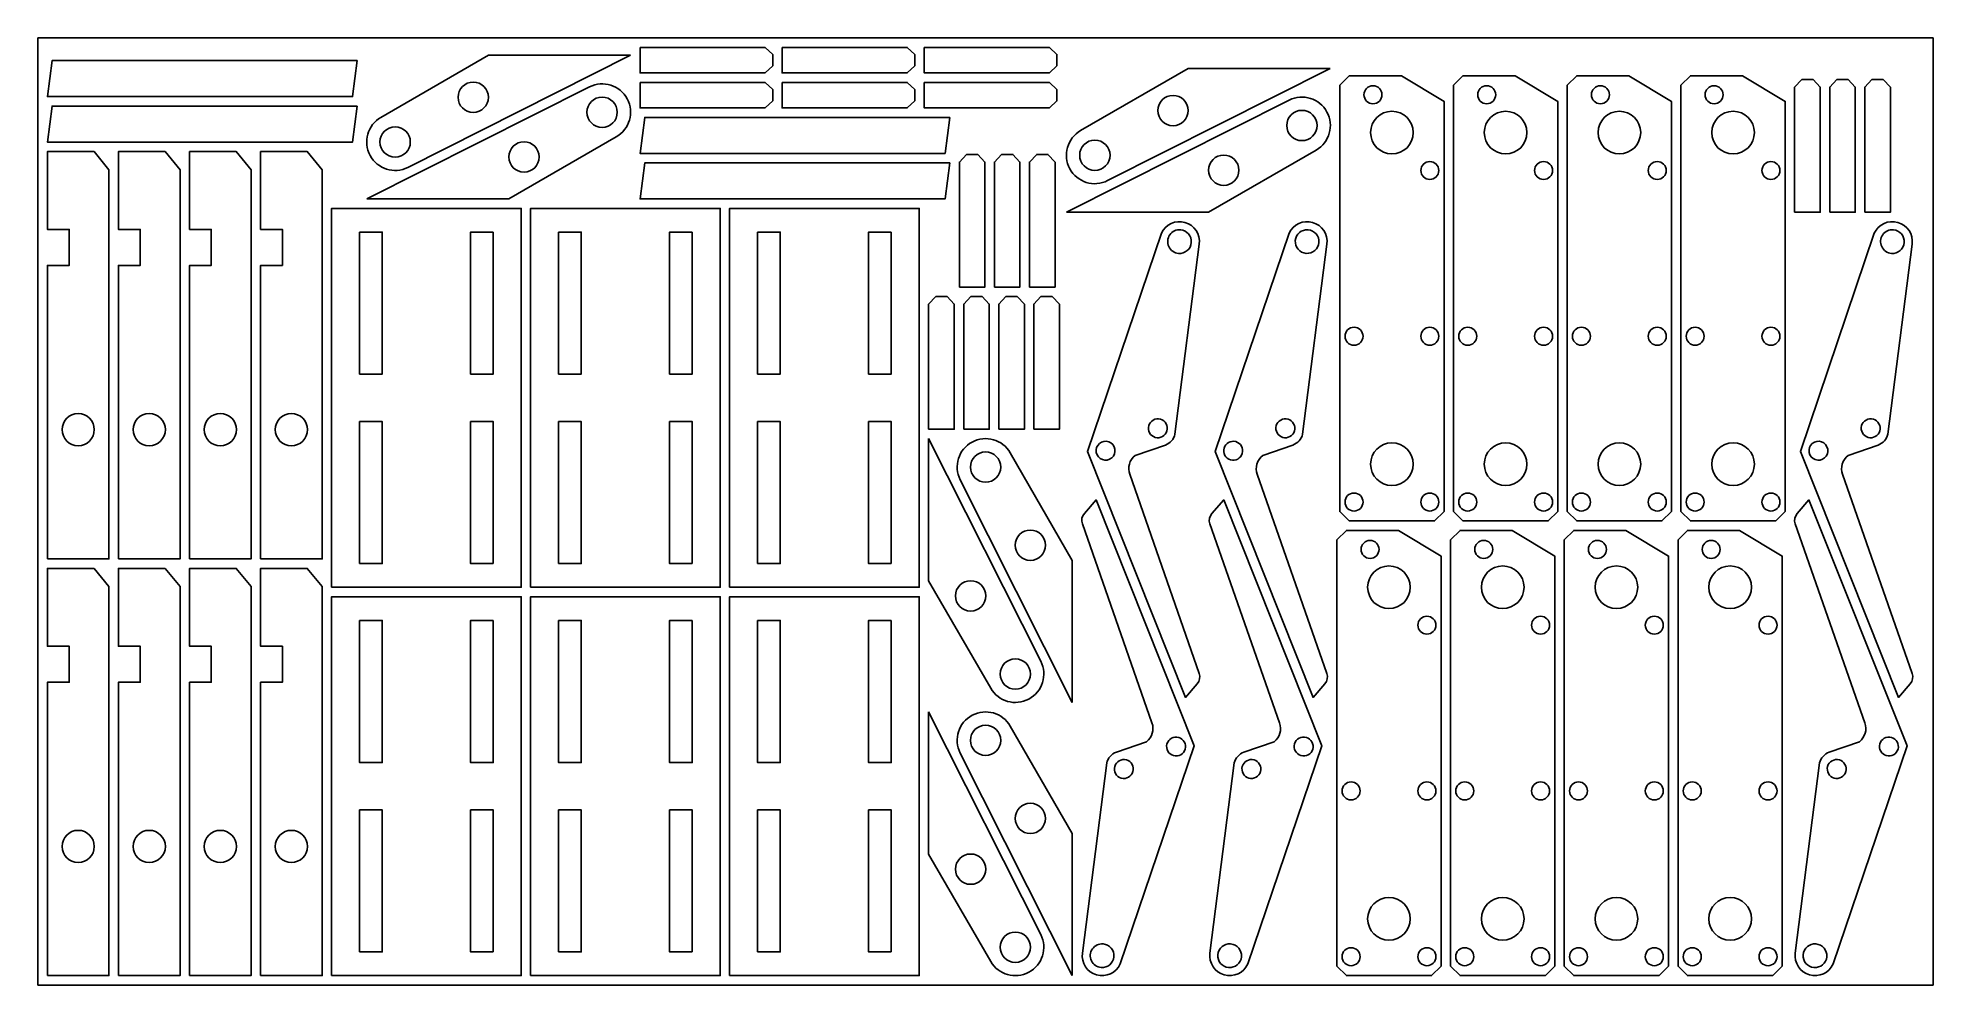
# Model space of a CAD drawing. Header units: metres. Extents: x 0 to 2000, y 0 to 1000.
import ezdxf

# ---------------------------------------------------------------- set-up
doc = ezdxf.new("R2010")
doc.units = ezdxf.units.M

msp = doc.modelspace()

# ---------------------------------------------------------------- linework, layer by layer
for points in [[(0, 0), (2000, 0), (2000, 1000), (0, 1000)], [(635.4, 990), (635.4, 963), (767.4, 963), (775.4, 970.5), (775.4, 982.5), (767.4, 990)], [(785.4, 990), (785.4, 963), (917.4, 963), (925.4, 970.5), (925.4, 982.5), (917.4, 990)], [(935.4, 990), (935.4, 963), (1067.4, 963), (1075.4, 970.5), (1075.4, 982.5), (1067.4, 990)], [(337, 976), (15, 976), (10, 938), (332, 938)], [(1483.9, 500), (1483.9, 933), (1438.9, 960), (1383.9, 960), (1373.9, 950), (1373.9, 500), (1383.9, 490), (1473.9, 490)], [(1603.9, 500), (1603.9, 933), (1558.9, 960), (1503.9, 960), (1493.9, 950), (1493.9, 500), (1503.9, 490), (1593.9, 490)], [(1723.9, 500), (1723.9, 933), (1678.9, 960), (1623.9, 960), (1613.9, 950), (1613.9, 500), (1623.9, 490), (1713.9, 490)], [(1843.9, 500), (1843.9, 933), (1798.9, 960), (1743.9, 960), (1733.9, 950), (1733.9, 500), (1743.9, 490), (1833.9, 490)], [(635.4, 953), (635.4, 926), (767.4, 926), (775.4, 933.5), (775.4, 945.5), (767.4, 953)], [(785.4, 953), (785.4, 926), (917.4, 926), (925.4, 933.5), (925.4, 945.5), (917.4, 953)], [(935.4, 953), (935.4, 926), (1067.4, 926), (1075.4, 933.5), (1075.4, 945.5), (1067.4, 953)], [(1853.9, 816), (1880.9, 816), (1880.9, 948), (1873.4, 956), (1861.4, 956), (1853.9, 948)], [(1890.9, 816), (1917.9, 816), (1917.9, 948), (1910.4, 956), (1898.4, 956), (1890.9, 948)], [(1927.9, 816), (1954.9, 816), (1954.9, 948), (1947.4, 956), (1935.4, 956), (1927.9, 948)], [(337, 928), (15, 928), (10, 890), (332, 890)], [(962.4, 916), (640.4, 916), (635.4, 878), (957.4, 878)], [(10, 450), (75, 450), (75, 860.7), (59.3, 880), (10, 880), (10, 797.8), (33, 797.8), (33, 759.8), (10, 759.8)], [(85, 450), (150, 450), (150, 860.7), (134.3, 880), (85, 880), (85, 797.8), (108, 797.8), (108, 759.8), (85, 759.8)], [(160, 450), (225, 450), (225, 860.7), (209.3, 880), (160, 880), (160, 797.8), (183, 797.8), (183, 759.8), (160, 759.8)], [(235, 450), (300, 450), (300, 860.7), (284.3, 880), (235, 880), (235, 797.8), (258, 797.8), (258, 759.8), (235, 759.8)], [(962.4, 868), (640.4, 868), (635.4, 830), (957.4, 830)], [(972.4, 736.9), (999.4, 736.9), (999.4, 868.9), (991.9, 876.9), (980, 876.9), (972.4, 868.9)], [(1009.4, 736.9), (1036.4, 736.9), (1036.4, 868.9), (1028.9, 876.9), (1017, 876.9), (1009.4, 868.9)], [(1046.4, 736.9), (1073.4, 736.9), (1073.4, 868.9), (1065.9, 876.9), (1054, 876.9), (1046.4, 868.9)], [(310, 420), (510, 420), (510, 820), (310, 820)], [(520, 420), (720, 420), (720, 820), (520, 820)], [(730, 420), (930, 420), (930, 820), (730, 820)], [(339.4, 795), (363.4, 795), (363.4, 645), (339.4, 645)], [(480.6, 795), (480.6, 645), (456.6, 645), (456.6, 795)], [(549.4, 795), (573.4, 795), (573.4, 645), (549.4, 645)], [(690.6, 795), (690.6, 645), (666.6, 645), (666.6, 795)], [(759.4, 795), (783.4, 795), (783.4, 645), (759.4, 645)], [(900.6, 795), (900.6, 645), (876.6, 645), (876.6, 795)], [(940, 586.9), (967, 586.9), (967, 718.9), (959.5, 726.9), (947.5, 726.9), (940, 718.9)], [(977, 586.9), (1004, 586.9), (1004, 718.9), (996.5, 726.9), (984.5, 726.9), (977, 718.9)], [(1014, 586.9), (1041, 586.9), (1041, 718.9), (1033.5, 726.9), (1021.5, 726.9), (1014, 718.9)], [(1051, 586.9), (1078, 586.9), (1078, 718.9), (1070.5, 726.9), (1058.5, 726.9), (1051, 718.9)], [(339.4, 445), (339.4, 595), (363.4, 595), (363.4, 445)], [(480.6, 445), (456.6, 445), (456.6, 595), (480.6, 595)], [(549.4, 445), (549.4, 595), (573.4, 595), (573.4, 445)], [(690.6, 445), (666.6, 445), (666.6, 595), (690.6, 595)], [(759.4, 445), (759.4, 595), (783.4, 595), (783.4, 445)], [(900.6, 445), (876.6, 445), (876.6, 595), (900.6, 595)], [(1480.8, 20), (1480.8, 453), (1435.8, 480), (1380.8, 480), (1370.8, 470), (1370.8, 20), (1380.8, 10), (1470.8, 10)], [(1600.8, 20), (1600.8, 453), (1555.8, 480), (1500.8, 480), (1490.8, 470), (1490.8, 20), (1500.8, 10), (1590.8, 10)], [(1720.8, 20), (1720.8, 453), (1675.8, 480), (1620.8, 480), (1610.8, 470), (1610.8, 20), (1620.8, 10), (1710.8, 10)], [(1840.8, 20), (1840.8, 453), (1795.8, 480), (1740.8, 480), (1730.8, 470), (1730.8, 20), (1740.8, 10), (1830.8, 10)], [(10, 10), (75, 10), (75, 420.7), (59.3, 440), (10, 440), (10, 357.8), (33, 357.8), (33, 319.8), (10, 319.8)], [(85, 10), (150, 10), (150, 420.7), (134.3, 440), (85, 440), (85, 357.8), (108, 357.8), (108, 319.8), (85, 319.8)], [(160, 10), (225, 10), (225, 420.7), (209.3, 440), (160, 440), (160, 357.8), (183, 357.8), (183, 319.8), (160, 319.8)], [(235, 10), (300, 10), (300, 420.7), (284.3, 440), (235, 440), (235, 357.8), (258, 357.8), (258, 319.8), (235, 319.8)], [(310, 10), (510, 10), (510, 410), (310, 410)], [(520, 10), (720, 10), (720, 410), (520, 410)], [(730, 10), (930, 10), (930, 410), (730, 410)], [(339.4, 385), (363.4, 385), (363.4, 235), (339.4, 235)], [(480.6, 385), (480.6, 235), (456.6, 235), (456.6, 385)], [(549.4, 385), (573.4, 385), (573.4, 235), (549.4, 235)], [(690.6, 385), (690.6, 235), (666.6, 235), (666.6, 385)], [(759.4, 385), (783.4, 385), (783.4, 235), (759.4, 235)], [(900.6, 385), (900.6, 235), (876.6, 235), (876.6, 385)], [(339.4, 35), (339.4, 185), (363.4, 185), (363.4, 35)], [(480.6, 35), (456.6, 35), (456.6, 185), (480.6, 185)], [(549.4, 35), (549.4, 185), (573.4, 185), (573.4, 35)], [(690.6, 35), (666.6, 35), (666.6, 185), (690.6, 185)], [(759.4, 35), (759.4, 185), (783.4, 185), (783.4, 35)], [(900.6, 35), (876.6, 35), (876.6, 185), (900.6, 185)]]:
    msp.add_lwpolyline(points, close=True)
for points in [[(625.4, 981.6), (475.4, 981.6), (362, 916.1, 0.971781), (390.5, 863.3)], [(1363.9, 967.6), (1213.9, 967.6), (1100.4, 902.1, 0.971781), (1128.9, 849.3)], [(347, 830), (497, 830), (610.4, 895.5, 0.971781), (582, 948.3)], [(459.4, 921.3, -1), (459.4, 953.3, -1)], [(1408.9, 949.5, -1), (1408.9, 930.5, -1)], [(1528.9, 949.5, -1), (1528.9, 930.5, -1)], [(1648.9, 949.5, -1), (1648.9, 930.5, -1)], [(1768.9, 949.5, -1), (1768.9, 930.5, -1)], [(595.4, 937.5, -1), (595.4, 905.5, -1)], [(1085.4, 816), (1235.4, 816), (1348.9, 881.5, 0.971781), (1320.4, 934.3)], [(1197.9, 907.3, -1), (1197.9, 939.3, -1)], [(1333.9, 923.5, -1), (1333.9, 891.5, -1)], [(1428.9, 922.5, -1), (1428.9, 877.5, -1)], [(1548.9, 922.5, -1), (1548.9, 877.5, -1)], [(1668.9, 922.5, -1), (1668.9, 877.5, -1)], [(1788.9, 922.5, -1), (1788.9, 877.5, -1)], [(377, 874.1, -1), (377, 906.1, -1)], [(513, 890.3, -1), (513, 858.3, -1)], [(1115.4, 860.1, -1), (1115.4, 892.1, -1)], [(1251.4, 876.3, -1), (1251.4, 844.3, -1)], [(1468.9, 869.5, -1), (1468.9, 850.5, -1)], [(1588.9, 869.5, -1), (1588.9, 850.5, -1)], [(1708.9, 869.5, -1), (1708.9, 850.5, -1)], [(1828.9, 869.5, -1), (1828.9, 850.5, -1)], [(1185.6, 793.7), (1107.6, 563.3), (1211.1, 303.8), (1223.5, 318.1, 0.269774), (1225.6, 328.9), (1152.2, 539.3, -0.326291), (1157.9, 559.1), (1189.8, 570.2, 0.25791), (1199.9, 581.5), (1225.6, 782.3, 0.859337)], [(1320.3, 793.7), (1242.2, 563.3), (1345.7, 303.8), (1358.1, 318.1, 0.269774), (1360.2, 328.9), (1286.8, 539.3, -0.326291), (1292.5, 559.1), (1324.4, 570.2, 0.25791), (1334.6, 581.5), (1360.3, 782.3, 0.859337)], [(1937.9, 793.7), (1859.9, 563.3), (1963.4, 303.8), (1975.8, 318.1, 0.269774), (1977.9, 328.9), (1904.5, 539.3, -0.326291), (1910.2, 559.1), (1942.1, 570.2, 0.25791), (1952.2, 581.5), (1977.9, 782.3, 0.859337)], [(1203.7, 772.5, -1), (1205.8, 797.4, -1)], [(1338.4, 772.5, -1), (1340.4, 797.4, -1)], [(1956, 772.5, -1), (1958.1, 797.4, -1)], [(1388.9, 694.5, -1), (1388.9, 675.5, -1)], [(1468.9, 694.5, -1), (1468.9, 675.5, -1)], [(1508.9, 694.5, -1), (1508.9, 675.5, -1)], [(1588.9, 694.5, -1), (1588.9, 675.5, -1)], [(1628.9, 694.5, -1), (1628.9, 675.5, -1)], [(1708.9, 694.5, -1), (1708.9, 675.5, -1)], [(1748.9, 694.5, -1), (1748.9, 675.5, -1)], [(1828.9, 694.5, -1), (1828.9, 675.5, -1)], [(25.5, 586.4, -1), (59.5, 586.4, -1)], [(100.5, 586.4, -1), (134.5, 586.4, -1)], [(175.5, 586.4, -1), (209.5, 586.4, -1)], [(250.5, 586.4, -1), (284.5, 586.4, -1)], [(1181, 577.9, -1), (1182.7, 597.8, -1)], [(1315.6, 577.9, -1), (1317.3, 597.8, -1)], [(1933.3, 577.9, -1), (1935, 597.8, -1)], [(940, 576.9), (940, 426.9), (1005.5, 313.4, 0.971781), (1058.3, 341.9)], [(1091.6, 298.4), (1091.6, 448.4), (1026.1, 561.9, 0.971781), (973.3, 533.4)], [(984.1, 546.9, -1), (1016.1, 546.9, -1)], [(1125.9, 554.2, -1), (1127.5, 574.1, -1)], [(1260.5, 554.2, -1), (1262.2, 574.1, -1)], [(1428.9, 572.5, -1), (1428.9, 527.5, -1)], [(1548.9, 572.5, -1), (1548.9, 527.5, -1)], [(1668.9, 572.5, -1), (1668.9, 527.5, -1)], [(1788.9, 572.5, -1), (1788.9, 527.5, -1)], [(1878.2, 554.2, -1), (1879.8, 574.1, -1)], [(1142.2, 22.3), (1220.2, 252.7), (1116.7, 512.2), (1104.3, 498, 0.269774), (1102.2, 487.1), (1175.7, 276.8, -0.326291), (1169.9, 256.9), (1138.1, 245.9, 0.25791), (1127.9, 234.5), (1102.2, 33.7, 0.859337)], [(1276.8, 22.3), (1354.9, 252.7), (1251.4, 512.2), (1238.9, 498, 0.269774), (1236.8, 487.1), (1310.3, 276.8, -0.326291), (1304.6, 256.9), (1272.7, 245.9, 0.25791), (1262.5, 234.5), (1236.8, 33.7, 0.859337)], [(1388.9, 519.5, -1), (1388.9, 500.5, -1)], [(1468.9, 519.5, -1), (1468.9, 500.5, -1)], [(1508.9, 519.5, -1), (1508.9, 500.5, -1)], [(1588.9, 519.5, -1), (1588.9, 500.5, -1)], [(1628.9, 519.5, -1), (1628.9, 500.5, -1)], [(1708.9, 519.5, -1), (1708.9, 500.5, -1)], [(1748.9, 519.5, -1), (1748.9, 500.5, -1)], [(1828.9, 519.5, -1), (1828.9, 500.5, -1)], [(1894.5, 22.3), (1972.5, 252.7), (1869, 512.2), (1856.6, 498, 0.269774), (1854.5, 487.1), (1928, 276.8, -0.326291), (1922.2, 256.9), (1890.4, 245.9, 0.25791), (1880.2, 234.5), (1854.5, 33.7, 0.859337)], [(1031.3, 464.4, -1), (1063.3, 464.4, -1)], [(1405.8, 469.5, -1), (1405.8, 450.5, -1)], [(1525.8, 469.5, -1), (1525.8, 450.5, -1)], [(1645.8, 469.5, -1), (1645.8, 450.5, -1)], [(1765.8, 469.5, -1), (1765.8, 450.5, -1)], [(1425.8, 442.5, -1), (1425.8, 397.5, -1)], [(1545.8, 442.5, -1), (1545.8, 397.5, -1)], [(1665.8, 442.5, -1), (1665.8, 397.5, -1)], [(1785.8, 442.5, -1), (1785.8, 397.5, -1)], [(1000.3, 410.9, -1), (968.3, 410.9, -1)], [(1465.8, 389.5, -1), (1465.8, 370.5, -1)], [(1585.8, 389.5, -1), (1585.8, 370.5, -1)], [(1705.8, 389.5, -1), (1705.8, 370.5, -1)], [(1825.8, 389.5, -1), (1825.8, 370.5, -1)], [(1047.5, 328.4, -1), (1015.5, 328.4, -1)], [(940, 288.4), (940, 138.4), (1005.5, 25, 0.971781), (1058.3, 53.5)], [(1091.6, 10), (1091.6, 160), (1026.1, 273.4, 0.971781), (973.3, 245)], [(984.1, 258.4, -1), (1016.1, 258.4, -1)], [(1201.9, 261.8, -1), (1200.3, 241.9, -1)], [(1336.6, 261.8, -1), (1334.9, 241.9, -1)], [(1954.2, 261.8, -1), (1952.6, 241.9, -1)], [(1146.8, 238.1, -1), (1145.2, 218.2, -1)], [(1281.4, 238.1, -1), (1279.8, 218.2, -1)], [(1899.1, 238.1, -1), (1897.5, 218.2, -1)], [(1385.8, 214.5, -1), (1385.8, 195.5, -1)], [(1465.8, 214.5, -1), (1465.8, 195.5, -1)], [(1505.8, 214.5, -1), (1505.8, 195.5, -1)], [(1585.8, 214.5, -1), (1585.8, 195.5, -1)], [(1625.8, 214.5, -1), (1625.8, 195.5, -1)], [(1705.8, 214.5, -1), (1705.8, 195.5, -1)], [(1745.8, 214.5, -1), (1745.8, 195.5, -1)], [(1825.8, 214.5, -1), (1825.8, 195.5, -1)], [(1031.3, 176, -1), (1063.3, 176, -1)], [(25.5, 146.4, -1), (59.5, 146.4, -1)], [(100.5, 146.4, -1), (134.5, 146.4, -1)], [(175.5, 146.4, -1), (209.5, 146.4, -1)], [(250.5, 146.4, -1), (284.5, 146.4, -1)], [(1000.3, 122.4, -1), (968.3, 122.4, -1)], [(1425.8, 92.5, -1), (1425.8, 47.5, -1)], [(1545.8, 92.5, -1), (1545.8, 47.5, -1)], [(1665.8, 92.5, -1), (1665.8, 47.5, -1)], [(1785.8, 92.5, -1), (1785.8, 47.5, -1)], [(1047.5, 40, -1), (1015.5, 40, -1)], [(1124.1, 43.5, -1), (1122, 18.6, -1)], [(1258.7, 43.5, -1), (1256.6, 18.6, -1)], [(1876.4, 43.5, -1), (1874.3, 18.6, -1)], [(1385.8, 39.5, -1), (1385.8, 20.5, -1)], [(1465.8, 39.5, -1), (1465.8, 20.5, -1)], [(1505.8, 39.5, -1), (1505.8, 20.5, -1)], [(1585.8, 39.5, -1), (1585.8, 20.5, -1)], [(1625.8, 39.5, -1), (1625.8, 20.5, -1)], [(1705.8, 39.5, -1), (1705.8, 20.5, -1)], [(1745.8, 39.5, -1), (1745.8, 20.5, -1)], [(1825.8, 39.5, -1), (1825.8, 20.5, -1)]]:
    msp.add_lwpolyline(points, format="xyb", close=True)

doc.saveas('drawing.dxf')
